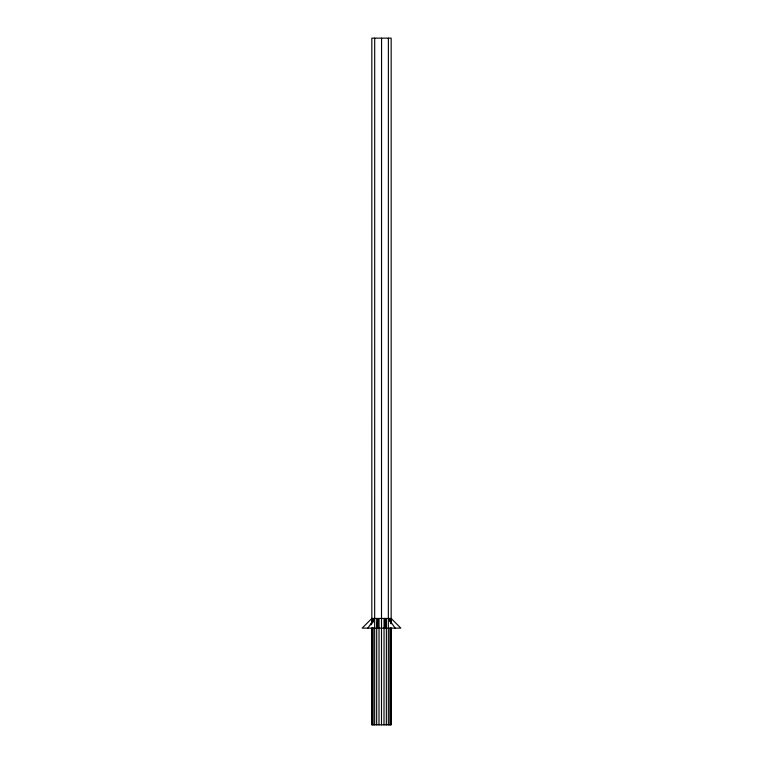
<?xml version="1.0" encoding="UTF-8"?>
<svg xmlns="http://www.w3.org/2000/svg" width="763" height="763" viewBox="0 0 763 763"><rect width="100%" height="100%" fill="white"/><g stroke="black" fill="none" stroke-linecap="round" stroke-linejoin="round"><path stroke-width="1.14" d="M371.829 623.829L371.829 38.15L391.171 38.15L391.171 623.829L389.903 618.459L389.903 621.683M372.153 724.85L372.172 627.92M372.172 622.007L372.172 618.459M373.126 724.85L373.155 627.92M373.155 622.007L373.155 618.459M376.664 724.85L376.712 618.459M377.847 628.13L377.857 618.459L376.808 628.13M379.001 724.85L379.049 618.459M383.999 724.85L384.056 618.459M386.336 724.85L386.383 618.459M389.874 724.85L389.903 628.13M390.847 724.85L390.856 627.92M390.856 623.19L390.856 618.459M372.649 622.761L372.649 618.459L370.99 624.907M374.7 38.15L374.662 724.85M388.377 38.15L388.338 724.85M367.823 628.13L374.7 618.459M388.377 618.459L395.177 628.13M386.192 628.13L385.201 618.459L385.201 628.13M391.171 628.13L391.171 724.85L371.829 724.85L371.829 628.13M381.557 38.15L381.5 724.85M371.829 618.459L362.158 628.13L400.842 628.13L391.171 618.459L371.829 618.459"/></g></svg>
